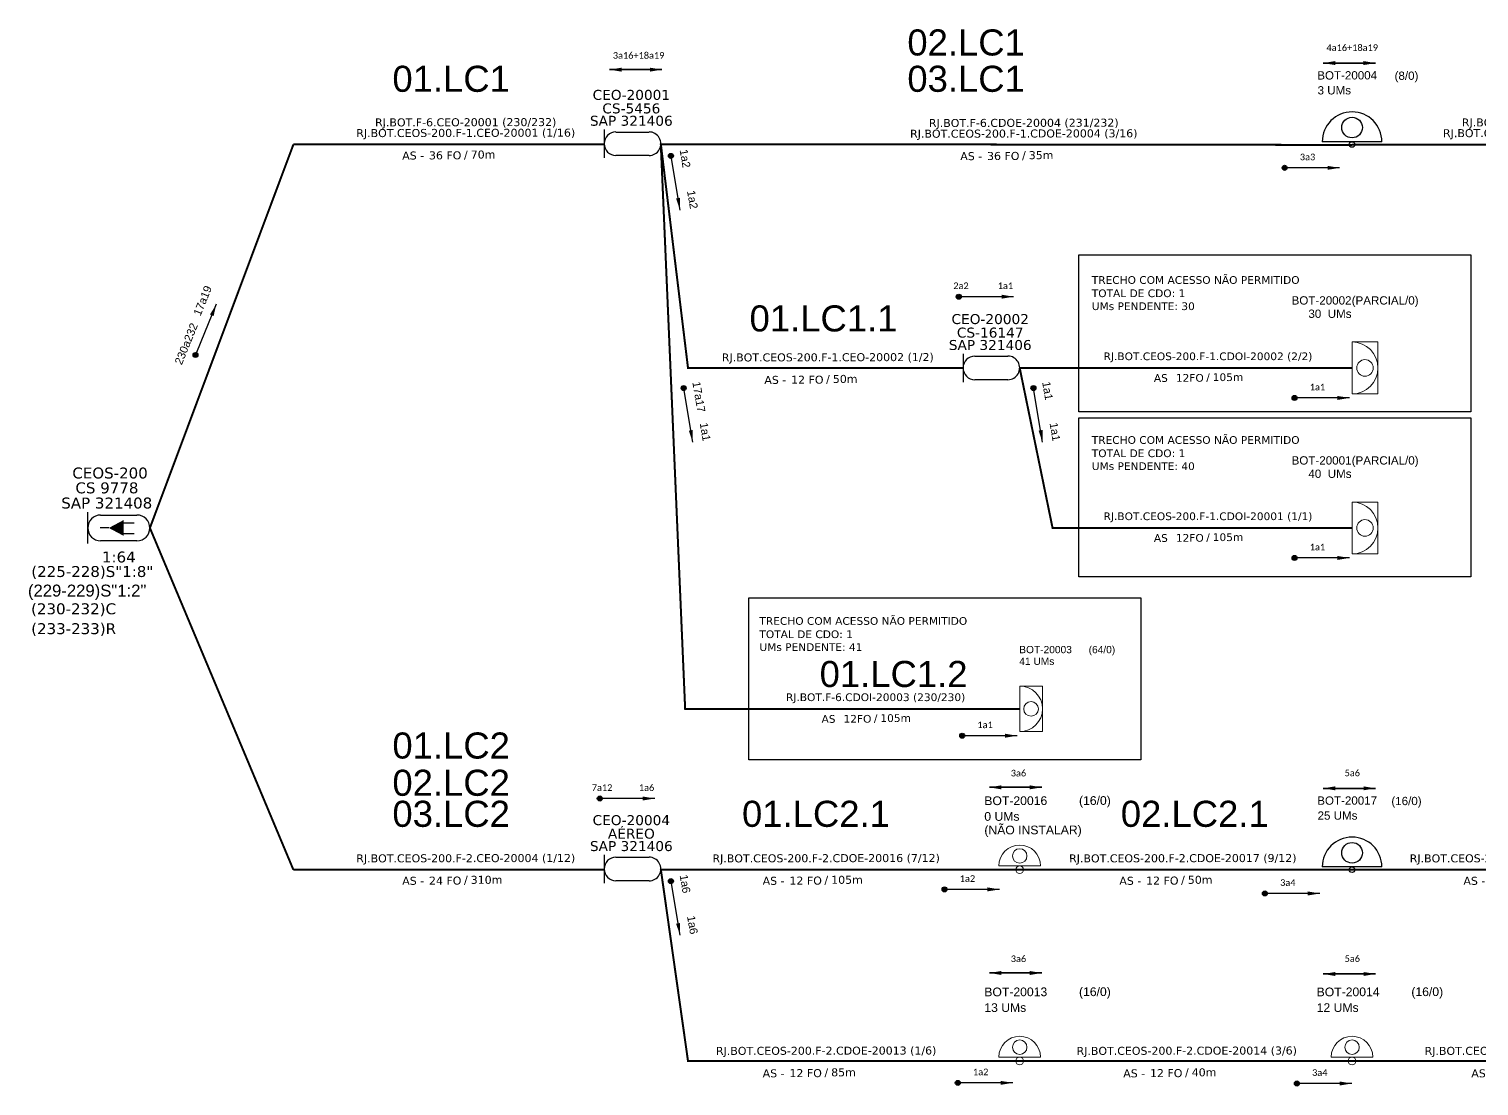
# Model space of a CAD drawing. Header units: millimetres. Extents: x 253 to 367, y 402 to 463.
# Drawn here: x 253.64 to 289.76, y 401.59 to 427.92 of the extents above; entities that cross this region are included whole.
import ezdxf
from ezdxf.enums import TextEntityAlignment as Align

# ---------------------------------------------------------------- set-up
doc = ezdxf.new("R2010")
doc.units = ezdxf.units.MM
doc.header["$LTSCALE"] = 0.03
for name, color, linetype, lineweight in [("20.0-LEGENDA DOS CDO'S", 1, 'Continuous', 0), ('20.1-CDO_INTERIOR', 1, 'Continuous', 0), ('20.2-CDO_POSTE', 1, 'Continuous', 5), ('40.1-ETIQUETAS', 1, 'Continuous', 20)]:
    doc.layers.add(name, color=color, linetype=linetype, lineweight=lineweight)
for name, color, linetype in [('20.4-CEOS', 1, 'Continuous'), ('20.5-CEO', 1, 'Continuous'), ('CAP a instalar', 1, 'FENCELINE1'), ('label_cabos', 7, 'Continuous'), ('Seta indicação do cabo', 7, 'Continuous'), ('texto', 255, 'Continuous')]:
    doc.layers.add(name, color=color, linetype=linetype)
doc.styles.add('ARIAL', font='arial.ttf')
doc.styles.add('siredit', font='verdana.ttf')
doc.styles.get("Standard").update_dxf_attribs({"font": 'arial.ttf'})
doc.linetypes.add('FENCELINE1', pattern='A,0.25,-0.1,[133,ltypeshp.shx,S=0.1,R=0,X=-0.1,Y=0],-0.1,1', length=1.45)
doc.dimstyles.new('CC', dxfattribs={"dimtxt": 1, "dimasz": 2, "dimexe": 0.18, "dimexo": 0.0625, "dimgap": 0.09, "dimtad": 0, "dimdec": 0, "dimrnd": 1, "dimzin": 0, "dimdsep": 46, "dimtxsty": 'siredit', "dimblk": 'NONE', "dimcen": 0, "dimse1": 1, "dimse2": 1, "dimsd1": 1, "dimsd2": 1, "dimclrt": 7, "dimadec": 0, "dimazin": 0, "dimtfac": 1, "dimtdec": 0, "dimtofl": 0, "dimtmove": 0, "dimatfit": 3, "dimfxl": 0, "dimtolj": 1, "dimtzin": 0, "dimarcsym": 0})

# ---------------------------------------------------------------- blocks, each defined once
blk = doc.blocks.new('ETIQUETA_RS5F')
at = {"layer": '40.1-ETIQUETAS', "color": 0, "style": 'siredit'}
blk.add_text('/', height=1.5, dxfattribs=at).set_placement((1.55, -1.95), align=Align.MIDDLE_RIGHT)
for tag, p in [('ETIQUETA_R_SECUNDARIA', (1.18, 2.1)), ('ETIQUETA_R_PRIMARIA', (1.18, 4.1)), ('F_ATIVAS/F_MORTAS', (1.11, -4.24))]:
    blk.add_attdef(tag, text='', height=1.5, dxfattribs=at).set_placement(p, align=Align.MIDDLE_CENTER)
for tag, p in [('TIPO_CABO', (-6.62, -2.12)), ('CAP_CABO', (0.37, -2.09))]:
    blk.add_attdef(tag, text='', height=1.5, dxfattribs=at).set_placement(p, align=Align.MIDDLE_RIGHT)
blk.add_attdef('METROS', text='', height=1.5, dxfattribs=at).set_placement((2.11, -1.95), align=Align.MIDDLE_LEFT)
for tag, p in [('FUSÃO_1', (0.82, -8.39)), ('FUSÃO_2', (0.82, -10.6)), ('FUSÃO_3', (0.82, -12.93)), ('FUSÃO_4', (0.82, -15.14)), ('FUSÃO_5', (0.82, -17.16))]:
    blk.add_attdef(tag, text='', height=1.5, dxfattribs=at).set_placement(p, align=Align.CENTER)
blk = doc.blocks.new('CEO_CT_DRT')
at = {"layer": '20.5-CEO', "color": 0}
for p, q in [((-1.56, 1.26), (1.8, 1.26)), ((1.8, -1.13), (-1.56, -1.13))]:
    blk.add_line(p, q, dxfattribs=at)
blk.add_lwpolyline([(-2.75, 1.51), (-2.75, -1.38)], dxfattribs=at)
for centre, start, end in [((-1.56, 0.07), 90, 270), ((1.8, 0.07), 270, 90)]:
    blk.add_arc(centre, 1.2, start, end, dxfattribs=at)
at = {"layer": '20.5-CEO', "color": 7, "style": 'siredit'}
for tag, p in [('CEO_Nº', (0.12, 5.61)), ('LOCAL', (0.12, 4.23)), ('SAP', (0.12, 2.97)), ('FIBRAS_RESERVA', (0.12, -1.94))]:
    blk.add_attdef(tag, text='', height=1.01, dxfattribs=at).set_placement(p, align=Align.TOP_CENTER)
blk = doc.blocks.new('_None')
blk = doc.blocks.new('CDOI_INT')
at = {"layer": '20.1-CDO_INTERIOR', "color": 0, "lineweight": 18}
blk.add_lwpolyline([(4.25, -4.25), (4.25, 4.25), (0, 4.25), (0, -4.25)], close=True, dxfattribs=at)
blk.add_circle((2.12, 0), 1.36, dxfattribs=at)
blk.add_arc((0, 0), 4.25, 270, 90, dxfattribs=at)
at = {"layer": "20.0-LEGENDA DOS CDO'S", "color": 0, "style": 'ARIAL'}
for tag, p in [('CDO_N', (-0.08, 10.38)), ('SURVEY', (-0.08, 8.2)), ('SPLITER_1', (21.18, 10.38)), ('SPLITER_2', (21.19, 8.68)), ('SAP', (-0.08, 6.23)), ('1:XX', (5.94, -2.22)), ('UMS', (5.94, -4.24))]:
    blk.add_attdef(tag, p, '', height=1.36, dxfattribs=at)
blk.add_attdef('FIBRAS_UTILIZADAS', text='', height=1.36, dxfattribs=at).set_placement((15.34, 10.38), align=Align.CENTER)
blk = doc.blocks.new('CEOS_RP_CT_DRT')
at = {"layer": '20.4-CEOS', "color": 0}
for p, q in [((-4.54, 1.19), (-1.19, 1.19)), ((-1.19, -1.19), (-4.54, -1.19))]:
    blk.add_line(p, q, dxfattribs=at)
for points in [[(-5.73, -1.43), (-5.73, 1.44)], [(-3.79, 0), (-4.59, 0)], [(-2.47, 0.48), (-1.45, 0.48)], [(-2.47, -0.52), (-1.45, -0.52)]]:
    blk.add_lwpolyline(points, dxfattribs=at)
blk.add_lwpolyline([(-3.79, 0, 0, 1.47, 0), (-2.41, 0, 1.47, 1.47, 0)], format="xyseb", dxfattribs=at)
for centre, start, end in [((-4.54, 0), 90, 270), ((-1.19, 0), 270, 90)]:
    blk.add_arc(centre, 1.19, start, end, dxfattribs=at)
at = {"layer": '20.4-CEOS', "color": 7, "style": 'siredit'}
for tag, p in [('Nº_DA_CEOS', (-2.86, 5.6)), ('LOCAL', (-2.86, 4.24)), ('SAP', (-2.86, 2.78)), ('RACIO_SPLITAGEM', (-2.86, -1.88)), ('FIBRAS_SPLITTER', (-2.86, -3.58)), ('FIBRAS_TOP_C', (-2.86, -5.08)), ('RESERVA_FINAIS', (-2.86, -6.39))]:
    blk.add_attdef(tag, text='', height=1.01, dxfattribs=at).set_placement(p, align=Align.TOP_CENTER)
blk = doc.blocks.new('CDOE_CT_POST_DESENHO')
at = {"color": 0}
blk.add_line((2.14, 0.39), (-2.11, 0.39), dxfattribs=at)
for centre, radius in [((0.01, 1.4), 0.733), ((0.01, 0), 0.393)]:
    blk.add_circle(centre, radius, dxfattribs=at)
blk.add_arc((0.01, 0.39), 2.12, 0, 180, dxfattribs=at)
blk = doc.blocks.new('CDOE_CT_POSTE')
at = {"layer": "20.0-LEGENDA DOS CDO'S", "color": 0, "style": 'ARIAL'}
for tag, p in [('CDO_N', (0.12, 5.25)), ('CORDOALHA', (0.12, 4.02)), ('SAP', (0.12, 2.96)), ('1:XX', (0.14, 1.23)), ('UMS', (0.14, 0.22))]:
    blk.add_attdef(tag, p, '', height=0.68, rotation=0.118, dxfattribs=at)
blk.add_attdef('FIBRAS_UTILIZADAS', text='', height=0.68, rotation=0.118, dxfattribs=at).set_placement((7.83, 5.26), align=Align.CENTER)
blk = doc.blocks.new('CDOE-TEXTO PADRÃO')
at = {"layer": "20.0-LEGENDA DOS CDO'S", "color": 0, "style": 'ARIAL'}
for tag, p in [('CDO_N', (0.49, 7.39)), ('CORDOALHA', (0.5, 4.33)), ('SAP', (0.51, 1.67)), ('SPLITER_1', (0.59, -0.91)), ('SPLITER_2', (0.6, -3.55)), ('(XX-XX_F)S', (0.54, -8.29)), ('(XX-XX_L)S', (0.55, -10.83)), ('UMS', (0.55, -13.15))]:
    blk.add_attdef(tag, p, '', height=1.7, rotation=0.118, dxfattribs=at)
blk.add_attdef('FIBRAS_UTILIZADAS', text='', height=1.7, rotation=0.118, dxfattribs=at).set_placement((19.77, 7.43), align=Align.CENTER)
blk = doc.blocks.new('CDOE POSTE_')
at = {"color": 1}
blk.add_line((12.92, -5.49), (-2.38, -5.49), dxfattribs=at)
for centre, radius in [((5.27, -1.86), 2.64), ((5.27, -6.2), 0.708)]:
    blk.add_circle(centre, radius, dxfattribs=at)
blk.add_arc((5.27, -5.49), 7.65, 0, 180, dxfattribs=at)
blk = doc.blocks.new('SETA 2')
at = {"layer": 'Seta indicação do cabo'}
h = blk.add_hatch(color=256, dxfattribs=at)
h.dxf.hatch_style = 1
h.paths.add_polyline_path([(348.974, 271.648, 1), (348.848, 271.648, 1)])
blk.add_circle((348.911, 271.648), 0.0626, dxfattribs=at)
blk.add_leader([(350.279, 271.648), (348.974, 271.648)], dimstyle='CC', override={"dimasz": 0.3}, dxfattribs=at)

msp = doc.modelspace()

# ---------------------------------------------------------------- linework, layer by layer
at = {"color": 3}
for points in [[(279.796, 422.302), (289.564, 422.302), (289.564, 418.386), (279.796, 418.386)], [(279.796, 418.238), (289.564, 418.238), (289.564, 414.276), (279.796, 414.276)], [(271.573, 413.754), (281.341, 413.754), (281.341, 409.714), (271.573, 409.714)]]:
    msp.add_lwpolyline(points, close=True, dxfattribs=at)
at = {"layer": 'CAP a instalar', "ltscale": 30, "const_width": 0.05}
for points in [[(260.224, 406.98), (256.649, 415.495), (260.225, 425.049)], [(260.225, 425.049), (267.97, 425.048)], [(269.377, 425.048), (277.197, 425.048)], [(278.32, 410.988), (269.985, 410.988), (269.378, 425.067)], [(276.912, 419.481), (270.056, 419.481), (269.378, 425.067)], [(277.197, 425.048), (286.601, 425.037)], [(256.649, 415.495), (256.649, 415.495)], [(260.225, 406.98), (267.97, 406.98)], [(269.377, 406.98), (295.503, 406.98)]]:
    msp.add_lwpolyline(points, dxfattribs=at)
at = {"layer": 'CAP a instalar', "ltscale": 30}
msp.add_lwpolyline([(286.601, 425.047, 0.05, 0.05, 0), (294.361, 425.047, 0.05, 0.05, 0), (303.954, 425.041, 0.05, 0.05, 0)], format="xyseb", dxfattribs=at)
at = {"layer": 'CAP a instalar', "color": 8, "ltscale": 30, "const_width": 0.05}
for points in [[(278.32, 419.481), (286.601, 419.481)], [(286.601, 415.495), (279.139, 415.495), (278.32, 419.481)], [(295.503, 402.216), (270.056, 402.216), (269.378, 406.998)]]:
    msp.add_lwpolyline(points, dxfattribs=at)

# ---------------------------------------------------------------- block references
for p, rotation in [((-56.051, 723.868), 279.5330343062151), ((376.783, -6.073), 67.70845701338104), ((-55.734, 718.084), 279.5330343062151), ((-47.019, 718.084), 279.5330343062151), ((-56.051, 705.8), 279.5330343062151)]:
    msp.add_blockref('SETA 2', p, dxfattribs=dict(rotation=rotation))
for p in [(-63.989, 152.818), (-72.11, 149.608), (-63.742, 147.086), (-63.742, 143.1), (-72.023, 138.671), (-81.052, 137.107), (-72.463, 134.842), (-64.48, 134.741), (-72.133, 130.023), (-63.684, 130.007)]:
    msp.add_blockref('SETA 2', p)
at = {"layer": "20.0-LEGENDA DOS CDO'S", "color": 8}
ref = msp.add_blockref('CDOE_CT_POSTE', (277.4, 406.915), dxfattribs=dict(at, xscale=0.319221215452645, yscale=0.319221215452645, zscale=0.319221215452645))
ref.add_attrib('CDO_N', 'BOT-20016', (277.439, 408.59), dxfattribs={"color": 0, "height": 0.2171, "rotation": 0.118, "style": 'ARIAL'})
ref.add_attrib('CORDOALHA', '0 UMs', (277.439, 408.199), dxfattribs={"color": 0, "height": 0.2171, "rotation": 0.118, "style": 'ARIAL'})
ref.add_attrib('SAP', '(NÃO INSTALAR)', (277.44, 407.86), dxfattribs={"color": 0, "height": 0.21705, "rotation": 0.118, "style": 'ARIAL'})
ref.add_attrib('FIBRAS_UTILIZADAS', '       (16/0)', dxfattribs={"color": 0, "height": 0.21705, "rotation": 0.118, "style": 'ARIAL'}).set_placement((279.899, 408.595), align=Align.CENTER)
at = {"layer": "20.0-LEGENDA DOS CDO'S", "color": 8, "xscale": 0.245, "yscale": 0.245, "zscale": 0.245}
for p in [(278.318, 406.98), (278.318, 402.216), (286.598, 402.216)]:
    msp.add_blockref('CDOE_CT_POST_DESENHO', p, dxfattribs=at)
at = {"layer": "20.0-LEGENDA DOS CDO'S", "color": 8}
ref = msp.add_blockref('CDOE_CT_POSTE', (277.4, 402.151), dxfattribs=dict(at, xscale=0.319221215452645, yscale=0.319221215452645, zscale=0.319221215452645))
ref.add_attrib('CDO_N', 'BOT-20013', (277.439, 403.827), dxfattribs={"color": 0, "height": 0.2171, "rotation": 0.118, "style": 'ARIAL'})
ref.add_attrib('CORDOALHA', '13 UMs', (277.439, 403.436), dxfattribs={"color": 0, "height": 0.2171, "rotation": 0.118, "style": 'ARIAL'})
ref.add_attrib('FIBRAS_UTILIZADAS', '       (16/0)', dxfattribs={"color": 0, "height": 0.21705, "rotation": 0.118, "style": 'ARIAL'}).set_placement((279.899, 403.832), align=Align.CENTER)
ref = msp.add_blockref('CDOE_CT_POSTE', (285.681, 402.151), dxfattribs=dict(at, xscale=0.319221215452645, yscale=0.319221215452645, zscale=0.319221215452645))
ref.add_attrib('CDO_N', 'BOT-20014', (285.719, 403.827), dxfattribs={"color": 0, "height": 0.2171, "rotation": 0.118, "style": 'ARIAL'})
ref.add_attrib('CORDOALHA', '12 UMs', (285.72, 403.436), dxfattribs={"color": 0, "height": 0.2171, "rotation": 0.118, "style": 'ARIAL'})
ref.add_attrib('FIBRAS_UTILIZADAS', '       (16/0)', dxfattribs={"color": 0, "height": 0.21705, "rotation": 0.118, "style": 'ARIAL'}).set_placement((288.18, 403.832), align=Align.CENTER)
at = {"layer": '20.1-CDO_INTERIOR', "color": 8, "ltscale": 11}
ref = msp.add_blockref('CDOI_INT', (286.601, 419.481), dxfattribs=dict(at, xscale=0.1520687536512299, yscale=0.1520687536512299, zscale=0.1520687536512299))
ref.add_attrib('CDO_N', 'BOT-20002', dxfattribs={"layer": "20.0-LEGENDA DOS CDO'S", "color": 8, "height": 0.2069, "style": 'ARIAL'}).set_placement((286.588, 421.06), align=Align.RIGHT)
ref.add_attrib('FIBRAS_UTILIZADAS', '    (PARCIAL/0)', dxfattribs={"layer": "20.0-LEGENDA DOS CDO'S", "color": 8, "height": 0.20644, "style": 'ARIAL'}).set_placement((287.265, 421.06), align=Align.CENTER)
ref.add_attrib('SURVEY', '30  UMs', dxfattribs={"layer": "20.0-LEGENDA DOS CDO'S", "color": 8, "height": 0.2069, "style": 'ARIAL'}).set_placement((286.589, 420.728), align=Align.RIGHT)
ref = msp.add_blockref('CDOI_INT', (286.601, 415.495), dxfattribs=dict(at, xscale=0.1520687536512299, yscale=0.1520687536512299, zscale=0.1520687536512299))
ref.add_attrib('CDO_N', 'BOT-20001', dxfattribs={"layer": "20.0-LEGENDA DOS CDO'S", "color": 8, "height": 0.2069, "style": 'ARIAL'}).set_placement((286.588, 417.074), align=Align.RIGHT)
ref.add_attrib('FIBRAS_UTILIZADAS', '    (PARCIAL/0)', dxfattribs={"layer": "20.0-LEGENDA DOS CDO'S", "color": 8, "height": 0.20644, "style": 'ARIAL'}).set_placement((287.265, 417.074), align=Align.CENTER)
ref.add_attrib('SURVEY', '40  UMs', dxfattribs={"layer": "20.0-LEGENDA DOS CDO'S", "color": 8, "height": 0.2069, "style": 'ARIAL'}).set_placement((286.589, 416.742), align=Align.RIGHT)
at = {"layer": '20.2-CDO_POSTE'}
ref = msp.add_blockref('CDOE-TEXTO PADRÃO', (286.62, 425.283), dxfattribs=dict(at, xscale=0.1215000003576279, yscale=0.1215000003576279, zscale=0.1215))
ref.add_attrib('CDO_N', 'BOT-20004', (285.734, 426.666), dxfattribs={"layer": "20.0-LEGENDA DOS CDO'S", "color": 0, "height": 0.2065, "rotation": 0.118, "style": 'ARIAL'})
ref.add_attrib('CORDOALHA', '3 UMs', (285.742, 426.294), dxfattribs={"layer": "20.0-LEGENDA DOS CDO'S", "color": 0, "height": 0.2065, "rotation": 0.118, "style": 'ARIAL'})
ref.add_attrib('FIBRAS_UTILIZADAS', '       (8/0)', dxfattribs={"layer": "20.0-LEGENDA DOS CDO'S", "color": 0, "height": 0.20653, "rotation": 0.118, "style": 'ARIAL'}).set_placement((287.677, 426.657), align=Align.CENTER)
ref = msp.add_blockref('CDOE-TEXTO PADRÃO', (286.62, 407.215), dxfattribs=dict(at, xscale=0.1215000003576279, yscale=0.1215000003576279, zscale=0.1215))
ref.add_attrib('CDO_N', 'BOT-20017', (285.734, 408.599), dxfattribs={"layer": "20.0-LEGENDA DOS CDO'S", "color": 0, "height": 0.2065, "rotation": 0.118, "style": 'ARIAL'})
ref.add_attrib('CORDOALHA', '25 UMs', (285.742, 408.226), dxfattribs={"layer": "20.0-LEGENDA DOS CDO'S", "color": 0, "height": 0.2065, "rotation": 0.118, "style": 'ARIAL'})
ref.add_attrib('FIBRAS_UTILIZADAS', '       (16/0)', dxfattribs={"layer": "20.0-LEGENDA DOS CDO'S", "color": 0, "height": 0.20653, "rotation": 0.118, "style": 'ARIAL'}).set_placement((287.677, 408.589), align=Align.CENTER)
at = {"layer": '20.4-CEOS'}
ref = msp.add_blockref('CEO_CT_DRT', (268.644, 425.05), dxfattribs=dict(at, xscale=0.2449999999999997, yscale=0.2449999999999997, zscale=0.2449999999999997, rotation=359.9999964697354))
ref.add_attrib('CEO_Nº', 'CEO-20001', dxfattribs={"layer": '20.5-CEO', "color": 7, "height": 0.2484, "rotation": 360, "style": 'siredit'}).set_placement((268.644, 426.408), align=Align.TOP_CENTER)
ref.add_attrib('LOCAL', 'CS-5456', dxfattribs={"layer": '20.5-CEO', "color": 7, "height": 0.2484, "rotation": 360, "style": 'siredit'}).set_placement((268.644, 426.071), align=Align.TOP_CENTER)
ref.add_attrib('SAP', 'SAP 321406', dxfattribs={"layer": '20.5-CEO', "color": 7, "height": 0.2484, "rotation": 360, "style": 'siredit'}).set_placement((268.644, 425.763), align=Align.TOP_CENTER)
ref = msp.add_blockref('CEO_CT_DRT', (277.586, 419.465), dxfattribs=dict(at, xscale=0.2449999999999997, yscale=0.2449999999999997, zscale=0.2449999999999997, rotation=359.9999964697354))
ref.add_attrib('CEO_Nº', 'CEO-20002', dxfattribs={"layer": '20.5-CEO', "color": 7, "height": 0.2484, "rotation": 360, "style": 'siredit'}).set_placement((277.586, 420.823), align=Align.TOP_CENTER)
ref.add_attrib('LOCAL', 'CS-16147', dxfattribs={"layer": '20.5-CEO', "color": 7, "height": 0.2484, "rotation": 360, "style": 'siredit'}).set_placement((277.586, 420.486), align=Align.TOP_CENTER)
ref.add_attrib('SAP', 'SAP 321406', dxfattribs={"layer": '20.5-CEO', "color": 7, "height": 0.2484, "rotation": 360, "style": 'siredit'}).set_placement((277.586, 420.177), align=Align.TOP_CENTER)
ref = msp.add_blockref('CEOS_RP_CT_DRT', (256.649, 415.495), dxfattribs=dict(at, xscale=0.2702082246541977, yscale=0.2702082246541977, zscale=0.2702082246541977))
ref.add_attrib('Nº_DA_CEOS', 'CEOS-200', dxfattribs={"color": 7, "height": 0.2728, "style": 'siredit'}).set_placement((255.656, 417), align=Align.TOP_CENTER)
ref.add_attrib('LOCAL', 'CS 9778', dxfattribs={"color": 7, "height": 0.2728, "style": 'siredit'}).set_placement((255.578, 416.63), align=Align.TOP_CENTER)
ref.add_attrib('SAP', 'SAP 321408', dxfattribs={"color": 7, "height": 0.2728, "style": 'siredit'}).set_placement((255.574, 416.252), align=Align.TOP_CENTER)
ref.add_attrib('RACIO_SPLITAGEM', '1:64', dxfattribs={"color": 7, "height": 0.2728, "style": 'siredit'}).set_placement((255.875, 414.907), align=Align.TOP_CENTER)
ref.add_attrib('FIBRAS_SPLITTER', '(225-228)S"1:8"           ', dxfattribs={"color": 7, "height": 0.27282, "style": 'siredit'}).set_placement((255.868, 414.546), align=Align.TOP_CENTER)
ref.add_attrib('FIBRAS_TOP_C', ' (230-232)C                    ', dxfattribs={"color": 7, "height": 0.27282, "style": 'siredit'}).set_placement((255.877, 413.617), align=Align.TOP_CENTER)
ref.add_attrib('RESERVA_FINAIS', '(233-233)R                 ', dxfattribs={"color": 7, "height": 0.27282, "style": 'siredit'}).set_placement((255.76, 413.122), align=Align.TOP_CENTER)
ref = msp.add_blockref('CEO_CT_DRT', (268.644, 406.982), dxfattribs=dict(at, xscale=0.2449999999999997, yscale=0.2449999999999997, zscale=0.2449999999999997, rotation=359.9999964697354))
ref.add_attrib('CEO_Nº', 'CEO-20004', dxfattribs={"layer": '20.5-CEO', "color": 7, "height": 0.2484, "rotation": 360, "style": 'siredit'}).set_placement((268.644, 408.34), align=Align.TOP_CENTER)
ref.add_attrib('LOCAL', 'AÉREO', dxfattribs={"layer": '20.5-CEO', "color": 7, "height": 0.2484, "rotation": 360, "style": 'siredit'}).set_placement((268.644, 408.003), align=Align.TOP_CENTER)
ref.add_attrib('SAP', 'SAP 321406', dxfattribs={"layer": '20.5-CEO', "color": 7, "height": 0.2484, "rotation": 360, "style": 'siredit'}).set_placement((268.644, 407.694), align=Align.TOP_CENTER)
at = {"layer": '40.1-ETIQUETAS'}
ref = msp.add_blockref('ETIQUETA_RS5F', (264.361, 425.056), dxfattribs=dict(at, xscale=0.1329574641624007, yscale=0.1329574641624007, zscale=0.1329574641624007, rotation=0.1179917413874847))
ref.add_attrib('ETIQUETA_R_PRIMARIA', 'RJ.BOT.F-6.CEO-20001 (230/232)', dxfattribs={"color": 0, "height": 0.19944, "rotation": 0.118, "style": 'siredit'}).set_placement((264.517, 425.602), align=Align.MIDDLE_CENTER)
ref.add_attrib('ETIQUETA_R_SECUNDARIA', 'RJ.BOT.CEOS-200.F-1.CEO-20001 (1/16)', dxfattribs={"color": 0, "height": 0.19944, "rotation": 0.118, "style": 'siredit'}).set_placement((264.518, 425.337), align=Align.MIDDLE_CENTER)
ref.add_attrib('TIPO_CABO', 'AS -', dxfattribs={"color": 0, "height": 0.1994, "rotation": 0.118, "style": 'siredit'}).set_placement((263.482, 424.773), align=Align.MIDDLE_RIGHT)
ref.add_attrib('CAP_CABO', '36 FO', dxfattribs={"color": 0, "height": 0.1994, "rotation": 0.118, "style": 'siredit'}).set_placement((264.41, 424.778), align=Align.MIDDLE_RIGHT)
ref.add_attrib('METROS', '70m', dxfattribs={"color": 0, "height": 0.1994, "rotation": 0.118, "style": 'siredit'}).set_placement((264.642, 424.797), align=Align.MIDDLE_LEFT)
ref = msp.add_blockref('ETIQUETA_RS5F', (278.265, 425.041), dxfattribs=dict(at, xscale=0.1329574641624007, yscale=0.1329574641624007, zscale=0.1329574641624007, rotation=0.1179917413874845))
ref.add_attrib('ETIQUETA_R_PRIMARIA', 'RJ.BOT.F-6.CDOE-20004 (231/232)', dxfattribs={"color": 0, "height": 0.19944, "rotation": 0.118, "style": 'siredit'}).set_placement((278.421, 425.587), align=Align.MIDDLE_CENTER)
ref.add_attrib('ETIQUETA_R_SECUNDARIA', 'RJ.BOT.CEOS-200.F-1.CDOE-20004 (3/16)', dxfattribs={"color": 0, "height": 0.19944, "rotation": 0.118, "style": 'siredit'}).set_placement((278.422, 425.321), align=Align.MIDDLE_CENTER)
ref.add_attrib('TIPO_CABO', 'AS -', dxfattribs={"color": 0, "height": 0.1994, "rotation": 0.118, "style": 'siredit'}).set_placement((277.386, 424.758), align=Align.MIDDLE_RIGHT)
ref.add_attrib('CAP_CABO', '36 FO', dxfattribs={"color": 0, "height": 0.1994, "rotation": 0.118, "style": 'siredit'}).set_placement((278.314, 424.763), align=Align.MIDDLE_RIGHT)
ref.add_attrib('METROS', '35m', dxfattribs={"color": 0, "height": 0.1994, "rotation": 0.118, "style": 'siredit'}).set_placement((278.546, 424.782), align=Align.MIDDLE_LEFT)
ref = msp.add_blockref('ETIQUETA_RS5F', (291.543, 425.055), dxfattribs=dict(at, xscale=0.1329574641624007, yscale=0.1329574641624007, zscale=0.1329574641624007, rotation=0.1179917413874845))
ref.add_attrib('ETIQUETA_R_PRIMARIA', 'RJ.BOT.F-6.CDOE-20005 (231/232)', dxfattribs={"color": 0, "height": 0.19944, "rotation": 0.118, "style": 'siredit'}).set_placement((291.7, 425.601), align=Align.MIDDLE_CENTER)
ref.add_attrib('ETIQUETA_R_SECUNDARIA', 'RJ.BOT.CEOS-200.F-1.CDOE-20005 (4/16)', dxfattribs={"color": 0, "height": 0.19944, "rotation": 0.118, "style": 'siredit'}).set_placement((291.7, 425.335), align=Align.MIDDLE_CENTER)
ref.add_attrib('TIPO_CABO', 'AS -', dxfattribs={"color": 0, "height": 0.1994, "rotation": 0.118, "style": 'siredit'}).set_placement((290.664, 424.772), align=Align.MIDDLE_RIGHT)
ref.add_attrib('CAP_CABO', '36 FO', dxfattribs={"color": 0, "height": 0.1994, "rotation": 0.118, "style": 'siredit'}).set_placement((291.593, 424.777), align=Align.MIDDLE_RIGHT)
ref.add_attrib('METROS', '195m', dxfattribs={"color": 0, "height": 0.1994, "rotation": 0.118, "style": 'siredit'}).set_placement((291.825, 424.796), align=Align.MIDDLE_LEFT)
ref = msp.add_blockref('ETIQUETA_RS5F', (273.383, 419.467), dxfattribs=dict(at, xscale=0.1329574641624007, yscale=0.1329574641624007, zscale=0.1329574641624007, rotation=0.1179917413874845))
ref.add_attrib('ETIQUETA_R_SECUNDARIA', 'RJ.BOT.CEOS-200.F-1.CEO-20002 (1/2)', dxfattribs={"color": 0, "height": 0.19944, "rotation": 0.118, "style": 'siredit'}).set_placement((273.539, 419.747), align=Align.MIDDLE_CENTER)
ref.add_attrib('TIPO_CABO', 'AS -', dxfattribs={"color": 0, "height": 0.1994, "rotation": 0.118, "style": 'siredit'}).set_placement((272.504, 419.184), align=Align.MIDDLE_RIGHT)
ref.add_attrib('CAP_CABO', '12 FO', dxfattribs={"color": 0, "height": 0.1994, "rotation": 0.118, "style": 'siredit'}).set_placement((273.432, 419.189), align=Align.MIDDLE_RIGHT)
ref.add_attrib('METROS', '50m', dxfattribs={"color": 0, "height": 0.1994, "rotation": 0.118, "style": 'siredit'}).set_placement((273.664, 419.207), align=Align.MIDDLE_LEFT)
ref = msp.add_blockref('ETIQUETA_RS5F', (264.361, 406.988), dxfattribs=dict(at, xscale=0.1329574641624007, yscale=0.1329574641624007, zscale=0.1329574641624007, rotation=0.1179917413874847))
ref.add_attrib('ETIQUETA_R_SECUNDARIA', 'RJ.BOT.CEOS-200.F-2.CEO-20004 (1/12)', dxfattribs={"color": 0, "height": 0.19944, "rotation": 0.118, "style": 'siredit'}).set_placement((264.518, 407.268), align=Align.MIDDLE_CENTER)
ref.add_attrib('TIPO_CABO', 'AS -', dxfattribs={"color": 0, "height": 0.1994, "rotation": 0.118, "style": 'siredit'}).set_placement((263.482, 406.705), align=Align.MIDDLE_RIGHT)
ref.add_attrib('CAP_CABO', '24 FO', dxfattribs={"color": 0, "height": 0.1994, "rotation": 0.118, "style": 'siredit'}).set_placement((264.41, 406.71), align=Align.MIDDLE_RIGHT)
ref.add_attrib('METROS', '310m', dxfattribs={"color": 0, "height": 0.1994, "rotation": 0.118, "style": 'siredit'}).set_placement((264.642, 406.729), align=Align.MIDDLE_LEFT)
ref = msp.add_blockref('ETIQUETA_RS5F', (273.341, 406.988), dxfattribs=dict(at, xscale=0.1329574641624007, yscale=0.1329574641624007, zscale=0.1329574641624007, rotation=0.1179917413874846))
ref.add_attrib('ETIQUETA_R_SECUNDARIA', 'RJ.BOT.CEOS-200.F-2.CDOE-20016 (7/12)', dxfattribs={"color": 0, "height": 0.19944, "rotation": 0.118, "style": 'siredit'}).set_placement((273.498, 407.268), align=Align.MIDDLE_CENTER)
ref.add_attrib('TIPO_CABO', 'AS -', dxfattribs={"color": 0, "height": 0.1994, "rotation": 0.118, "style": 'siredit'}).set_placement((272.462, 406.705), align=Align.MIDDLE_RIGHT)
ref.add_attrib('CAP_CABO', '12 FO', dxfattribs={"color": 0, "height": 0.1994, "rotation": 0.118, "style": 'siredit'}).set_placement((273.391, 406.71), align=Align.MIDDLE_RIGHT)
ref.add_attrib('METROS', '105m', dxfattribs={"color": 0, "height": 0.1994, "rotation": 0.118, "style": 'siredit'}).set_placement((273.623, 406.729), align=Align.MIDDLE_LEFT)
ref = msp.add_blockref('ETIQUETA_RS5F', (282.228, 406.988), dxfattribs=dict(at, xscale=0.1329574641624007, yscale=0.1329574641624007, zscale=0.1329574641624007, rotation=0.1179917413874846))
ref.add_attrib('ETIQUETA_R_SECUNDARIA', 'RJ.BOT.CEOS-200.F-2.CDOE-20017 (9/12)', dxfattribs={"color": 0, "height": 0.19944, "rotation": 0.118, "style": 'siredit'}).set_placement((282.384, 407.268), align=Align.MIDDLE_CENTER)
ref.add_attrib('TIPO_CABO', 'AS -', dxfattribs={"color": 0, "height": 0.1994, "rotation": 0.118, "style": 'siredit'}).set_placement((281.349, 406.705), align=Align.MIDDLE_RIGHT)
ref.add_attrib('CAP_CABO', '12 FO', dxfattribs={"color": 0, "height": 0.1994, "rotation": 0.118, "style": 'siredit'}).set_placement((282.277, 406.71), align=Align.MIDDLE_RIGHT)
ref.add_attrib('METROS', '50m', dxfattribs={"color": 0, "height": 0.1994, "rotation": 0.118, "style": 'siredit'}).set_placement((282.509, 406.729), align=Align.MIDDLE_LEFT)
ref = msp.add_blockref('ETIQUETA_RS5F', (290.801, 406.988), dxfattribs=dict(at, xscale=0.1329574641624007, yscale=0.1329574641624007, zscale=0.1329574641624007, rotation=0.1179917413874846))
ref.add_attrib('ETIQUETA_R_SECUNDARIA', 'RJ.BOT.CEOS-200.F-2.CDOE-20018 (11/12)', dxfattribs={"color": 0, "height": 0.19944, "rotation": 0.118, "style": 'siredit'}).set_placement((290.958, 407.268), align=Align.MIDDLE_CENTER)
ref.add_attrib('TIPO_CABO', 'AS -', dxfattribs={"color": 0, "height": 0.1994, "rotation": 0.118, "style": 'siredit'}).set_placement((289.922, 406.705), align=Align.MIDDLE_RIGHT)
ref.add_attrib('CAP_CABO', '12 FO', dxfattribs={"color": 0, "height": 0.1994, "rotation": 0.118, "style": 'siredit'}).set_placement((290.851, 406.71), align=Align.MIDDLE_RIGHT)
ref.add_attrib('METROS', '50m', dxfattribs={"color": 0, "height": 0.1994, "rotation": 0.118, "style": 'siredit'}).set_placement((291.083, 406.729), align=Align.MIDDLE_LEFT)
at = {"layer": 'CAP a instalar', "color": 9, "linetype": 'FENCELINE1', "ltscale": 7}
ref = msp.add_blockref('ETIQUETA_RS5F', (282.859, 419.502), dxfattribs=dict(at, xscale=0.1281445296020255, yscale=0.1281445296020255, zscale=0.1281445296020255))
ref.add_attrib('ETIQUETA_R_SECUNDARIA', 'RJ.BOT.CEOS-200.F-1.CDOI-20002 (2/2)', dxfattribs={"layer": '40.1-ETIQUETAS', "color": 0, "height": 0.19222, "style": 'siredit'}).set_placement((283.011, 419.771), align=Align.MIDDLE_CENTER)
ref.add_attrib('TIPO_CABO', 'AS', dxfattribs={"layer": '40.1-ETIQUETAS', "color": 0, "height": 0.1922, "style": 'siredit'}).set_placement((282.011, 419.231), align=Align.MIDDLE_RIGHT)
ref.add_attrib('CAP_CABO', '12FO', dxfattribs={"layer": '40.1-ETIQUETAS', "color": 0, "height": 0.1922, "style": 'siredit'}).set_placement((282.906, 419.234), align=Align.MIDDLE_RIGHT)
ref.add_attrib('METROS', '105m', dxfattribs={"layer": '40.1-ETIQUETAS', "color": 0, "height": 0.1922, "style": 'siredit'}).set_placement((283.13, 419.251), align=Align.MIDDLE_LEFT)
ref = msp.add_blockref('ETIQUETA_RS5F', (282.859, 415.516), dxfattribs=dict(at, xscale=0.1281445296020255, yscale=0.1281445296020255, zscale=0.1281445296020255))
ref.add_attrib('ETIQUETA_R_SECUNDARIA', 'RJ.BOT.CEOS-200.F-1.CDOI-20001 (1/1)', dxfattribs={"layer": '40.1-ETIQUETAS', "color": 0, "height": 0.19222, "style": 'siredit'}).set_placement((283.011, 415.786), align=Align.MIDDLE_CENTER)
ref.add_attrib('TIPO_CABO', 'AS', dxfattribs={"layer": '40.1-ETIQUETAS', "color": 0, "height": 0.1922, "style": 'siredit'}).set_placement((282.011, 415.245), align=Align.MIDDLE_RIGHT)
ref.add_attrib('CAP_CABO', '12FO', dxfattribs={"layer": '40.1-ETIQUETAS', "color": 0, "height": 0.1922, "style": 'siredit'}).set_placement((282.906, 415.248), align=Align.MIDDLE_RIGHT)
ref.add_attrib('METROS', '105m', dxfattribs={"layer": '40.1-ETIQUETAS', "color": 0, "height": 0.1922, "style": 'siredit'}).set_placement((283.13, 415.265), align=Align.MIDDLE_LEFT)
at = {"layer": 'CAP a instalar', "linetype": 'FENCELINE1', "ltscale": 7}
ref = msp.add_blockref('CDOI_INT', (278.32, 410.988), dxfattribs=dict(at, xscale=0.133529617857242, yscale=0.133529617857242, zscale=0.133529617857242))
ref.add_attrib('CDO_N', 'BOT-20003', (278.309, 412.374), dxfattribs={"layer": "20.0-LEGENDA DOS CDO'S", "color": 0, "height": 0.1816, "style": 'ARIAL'})
ref.add_attrib('FIBRAS_UTILIZADAS', '(64/0)', dxfattribs={"layer": "20.0-LEGENDA DOS CDO'S", "color": 0, "height": 0.1816, "style": 'ARIAL'}).set_placement((280.369, 412.374), align=Align.CENTER)
ref.add_attrib('SURVEY', '41 UMs', (278.31, 412.083), dxfattribs={"layer": "20.0-LEGENDA DOS CDO'S", "color": 0, "height": 0.1816, "style": 'ARIAL'})
at = {"layer": 'CAP a instalar', "ltscale": 30}
ref = msp.add_blockref('ETIQUETA_RS5F', (274.578, 411.008), dxfattribs=dict(at, xscale=0.1281445296020255, yscale=0.1281445296020255, zscale=0.1281445296020255))
ref.add_attrib('ETIQUETA_R_SECUNDARIA', 'RJ.BOT.F-6.CDOI-20003 (230/230)', dxfattribs={"layer": '40.1-ETIQUETAS', "color": 0, "height": 0.19222, "style": 'siredit'}).set_placement((274.73, 411.278), align=Align.MIDDLE_CENTER)
ref.add_attrib('TIPO_CABO', 'AS', dxfattribs={"layer": '40.1-ETIQUETAS', "color": 0, "height": 0.1922, "style": 'siredit'}).set_placement((273.731, 410.737), align=Align.MIDDLE_RIGHT)
ref.add_attrib('CAP_CABO', '12FO', dxfattribs={"layer": '40.1-ETIQUETAS', "color": 0, "height": 0.1922, "style": 'siredit'}).set_placement((274.625, 410.74), align=Align.MIDDLE_RIGHT)
ref.add_attrib('METROS', '105m', dxfattribs={"layer": '40.1-ETIQUETAS', "color": 0, "height": 0.1922, "style": 'siredit'}).set_placement((274.849, 410.758), align=Align.MIDDLE_LEFT)
at = {"layer": 'CAP a instalar', "color": 8, "ltscale": 30}
ref = msp.add_blockref('ETIQUETA_RS5F', (273.341, 402.192), dxfattribs=dict(at, xscale=0.1329574641624007, yscale=0.1329574641624007, zscale=0.1329574641624007, rotation=0.1179917413874846))
ref.add_attrib('ETIQUETA_R_SECUNDARIA', 'RJ.BOT.CEOS-200.F-2.CDOE-20013 (1/6)', dxfattribs={"layer": '40.1-ETIQUETAS', "color": 0, "height": 0.19944, "rotation": 0.118, "style": 'siredit'}).set_placement((273.498, 402.472), align=Align.MIDDLE_CENTER)
ref.add_attrib('TIPO_CABO', 'AS -', dxfattribs={"layer": '40.1-ETIQUETAS', "color": 0, "height": 0.1994, "rotation": 0.118, "style": 'siredit'}).set_placement((272.462, 401.909), align=Align.MIDDLE_RIGHT)
ref.add_attrib('CAP_CABO', '12 FO', dxfattribs={"layer": '40.1-ETIQUETAS', "color": 0, "height": 0.1994, "rotation": 0.118, "style": 'siredit'}).set_placement((273.391, 401.914), align=Align.MIDDLE_RIGHT)
ref.add_attrib('METROS', '85m', dxfattribs={"layer": '40.1-ETIQUETAS', "color": 0, "height": 0.1994, "rotation": 0.118, "style": 'siredit'}).set_placement((273.623, 401.933), align=Align.MIDDLE_LEFT)
ref = msp.add_blockref('ETIQUETA_RS5F', (282.325, 402.192), dxfattribs=dict(at, xscale=0.1329574641624007, yscale=0.1329574641624007, zscale=0.1329574641624007, rotation=0.1179917413874846))
ref.add_attrib('ETIQUETA_R_SECUNDARIA', 'RJ.BOT.CEOS-200.F-2.CDOE-20014 (3/6)', dxfattribs={"layer": '40.1-ETIQUETAS', "color": 0, "height": 0.19944, "rotation": 0.118, "style": 'siredit'}).set_placement((282.482, 402.472), align=Align.MIDDLE_CENTER)
ref.add_attrib('TIPO_CABO', 'AS -', dxfattribs={"layer": '40.1-ETIQUETAS', "color": 0, "height": 0.1994, "rotation": 0.118, "style": 'siredit'}).set_placement((281.446, 401.909), align=Align.MIDDLE_RIGHT)
ref.add_attrib('CAP_CABO', '12 FO', dxfattribs={"layer": '40.1-ETIQUETAS', "color": 0, "height": 0.1994, "rotation": 0.118, "style": 'siredit'}).set_placement((282.374, 401.914), align=Align.MIDDLE_RIGHT)
ref.add_attrib('METROS', '40m', dxfattribs={"layer": '40.1-ETIQUETAS', "color": 0, "height": 0.1994, "rotation": 0.118, "style": 'siredit'}).set_placement((282.606, 401.933), align=Align.MIDDLE_LEFT)
ref = msp.add_blockref('ETIQUETA_RS5F', (290.997, 402.192), dxfattribs=dict(at, xscale=0.1329574641624007, yscale=0.1329574641624007, zscale=0.1329574641624007, rotation=0.1179917413874846))
ref.add_attrib('ETIQUETA_R_SECUNDARIA', 'RJ.BOT.CEOS-200.F-2.CDOE-20015 (5/6)', dxfattribs={"layer": '40.1-ETIQUETAS', "color": 0, "height": 0.19944, "rotation": 0.118, "style": 'siredit'}).set_placement((291.154, 402.472), align=Align.MIDDLE_CENTER)
ref.add_attrib('TIPO_CABO', 'AS -', dxfattribs={"layer": '40.1-ETIQUETAS', "color": 0, "height": 0.1994, "rotation": 0.118, "style": 'siredit'}).set_placement((290.118, 401.909), align=Align.MIDDLE_RIGHT)
ref.add_attrib('CAP_CABO', '12 FO', dxfattribs={"layer": '40.1-ETIQUETAS', "color": 0, "height": 0.1994, "rotation": 0.118, "style": 'siredit'}).set_placement((291.046, 401.914), align=Align.MIDDLE_RIGHT)
ref.add_attrib('METROS', '10m', dxfattribs={"layer": '40.1-ETIQUETAS', "color": 0, "height": 0.1994, "rotation": 0.118, "style": 'siredit'}).set_placement((291.278, 401.933), align=Align.MIDDLE_LEFT)
at = {"layer": 'label_cabos', "xscale": 0.09719999879598618, "yscale": 0.09719999879598618, "zscale": 0.0972}
for p in [(286.089, 425.65), (286.089, 407.583)]:
    msp.add_blockref('CDOE POSTE_', p, dxfattribs=at)

# ---------------------------------------------------------------- texts
at = {"color": 3, "style": 'siredit'}
for s, p in [('TRECHO COM ACESSO NÃO PERMITIDO', (280.116, 421.576)), ('TOTAL DE CDO: 1', (280.116, 421.245)), ('UMs PENDENTE: 30', (280.116, 420.923)), ('TRECHO COM ACESSO NÃO PERMITIDO', (280.116, 417.59)), ('TOTAL DE CDO: 1', (280.116, 417.259)), ('UMs PENDENTE: 40', (280.116, 416.938)), ('TRECHO COM ACESSO NÃO PERMITIDO', (271.835, 413.082)), ('TOTAL DE CDO: 1', (271.835, 412.751)), ('UMs PENDENTE: 41', (271.835, 412.43))]:
    msp.add_text(s, height=0.19222, dxfattribs=at).set_placement(p)
at = {"char_height": 0.16479, "width": 2.786, "attachment_point": 5}
for s, insert in [('\\C7;\\fCalibri|b0|i0|c0|p34;4a16+18a19', (286.606, 427.459)), ('\\C7;\\fCalibri|b0|i0|c0|p34;3a16+18a19', (268.826, 427.265)), ('\\C7;\\fCalibri|b0|i0|c0|p34;3a3', (285.492, 424.736)), ('\\C7;\\fCalibri|b0|i0|c0|p34;2a2', (276.857, 421.527)), ('\\C7;\\fCalibri|b0|i0|c0|p34;1a1', (277.965, 421.527)), ('\\C7;\\fCalibri|b0|i0|c0|p34;1a1', (285.739, 419.004)), ('\\C7;\\fCalibri|b0|i0|c0|p34;1a1', (285.739, 415.018)), ('\\C7;\\fCalibri|b0|i0|c0|p34;1a1', (277.458, 410.589)), ('\\C7;\\fCalibri|b0|i0|c0|p34;3a6', (278.29, 409.386)), ('\\C7;\\fCalibri|b0|i0|c0|p34;5a6', (286.607, 409.391)), ('\\C7;\\fCalibri|b0|i0|c0|p34;7a12', (267.915, 409.025)), ('\\C7;\\fCalibri|b0|i0|c0|p34;1a6', (269.023, 409.025)), ('\\C7;\\fCalibri|b0|i0|c0|p34;1a2', (277.018, 406.76)), ('\\C7;\\fCalibri|b0|i0|c0|p34;3a4', (285.001, 406.659)), ('\\C7;\\fCalibri|b0|i0|c0|p34;3a6', (278.29, 404.761)), ('\\C7;\\fCalibri|b0|i0|c0|p34;5a6', (286.607, 404.766)), ('\\C7;\\fCalibri|b0|i0|c0|p34;1a2', (277.348, 401.942)), ('\\C7;\\fCalibri|b0|i0|c0|p34;3a4', (285.797, 401.926))]:
    msp.add_mtext(s, dxfattribs=dict(at, insert=insert))
at = {"char_height": 0.1994, "width": 0.32288, "attachment_point": 1}
for s, insert, rotation in [('1a2', (270.043, 424.943), 279.7479), ('1a2', (270.227, 423.92), 279.7479), ('17a19', (257.724, 420.836), 67.9233), ('230a232', (257.257, 419.618), 67.9233), ('17a17', (270.36, 419.159), 279.7479), ('1a1', (279.076, 419.159), 279.7479), ('1a1', (270.544, 418.136), 279.7479), ('1a1', (279.26, 418.136), 279.7479), ('1a6', (270.043, 406.874), 279.7479), ('1a6', (270.227, 405.852), 279.7479)]:
    msp.add_mtext(s, dxfattribs=dict(at, insert=insert, rotation=rotation))
at = {"layer": '20.4-CEOS', "color": 0, "insert": (253.611, 414.083), "char_height": 0.29723, "width": 5.01414, "attachment_point": 1}
msp.add_mtext('(229-229)S"1:2"           ', dxfattribs=at)
at = {"layer": 'texto', "color": 3, "char_height": 0.65, "width": 4.73782, "attachment_point": 5}
for s, insert in [('\\fArial|b0|i0;02.LC1', (276.985, 427.585, 0.25)), ('\\fArial|b0|i0;01.LC1', (264.155, 426.68, 0.25)), ('\\fArial|b0|i0;03.LC1', (276.985, 426.68, 0.25)), ('\\fArial|b0|i0;01.LC1.1', (273.432, 420.71, 0.25)), ('\\fArial|b0|i0;01.LC1.2', (275.178, 411.852, 0.25)), ('\\fArial|b0|i0;01.LC2', (264.155, 410.07, 0.25)), ('\\fArial|b0|i0;02.LC2', (264.155, 409.142, 0.25)), ('\\fArial|b0|i0;03.LC2', (264.155, 408.369, 0.25)), ('\\fArial|b0|i0;01.LC2.1', (273.244, 408.369, 0.25)), ('\\fArial|b0|i0;02.LC2.1', (282.682, 408.369, 0.25))]:
    msp.add_mtext(s, dxfattribs=dict(at, insert=insert))

# ---------------------------------------------------------------- leaders
at = {"layer": 'Seta indicação do cabo'}
for points in [[(287.186, 427.076), (285.881, 427.076)], [(285.881, 427.076), (287.186, 427.076)], [(269.406, 426.912), (268.101, 426.912)], [(268.101, 426.912), (269.406, 426.912)], [(278.87, 409.033), (277.564, 409.033)], [(277.564, 409.033), (278.87, 409.033)], [(287.187, 409.008), (285.881, 409.008)], [(285.881, 409.008), (287.187, 409.008)], [(278.87, 404.408), (277.564, 404.408)], [(277.564, 404.408), (278.87, 404.408)], [(287.187, 404.383), (285.881, 404.383)], [(285.881, 404.383), (287.187, 404.383)]]:
    msp.add_leader(points, dimstyle='CC', override={"dimasz": 0.3}, dxfattribs=at)

doc.saveas('drawing.dxf')
